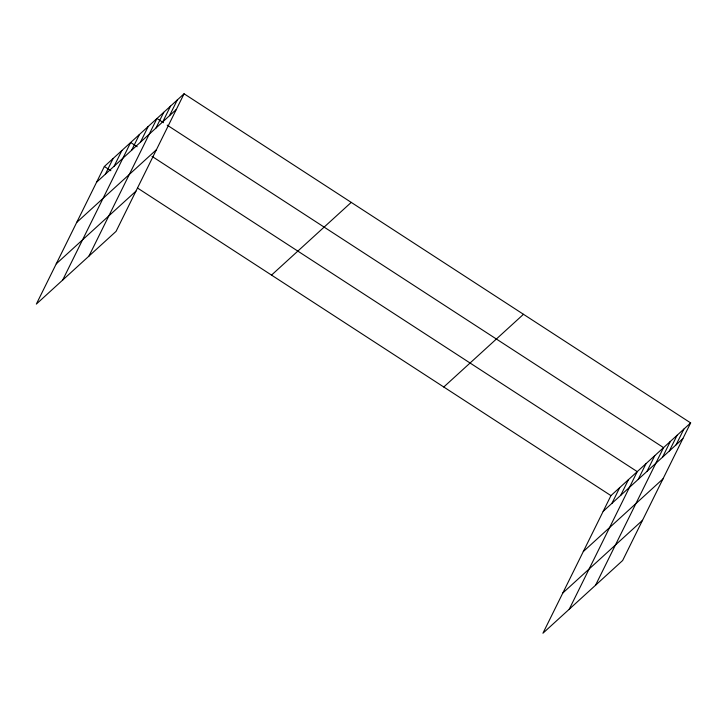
<?xml version="1.0" encoding="UTF-8"?>
<svg xmlns="http://www.w3.org/2000/svg" width="727" height="727" viewBox="0 0 727 727"><rect width="100%" height="100%" fill="white"/><g stroke="black" fill="none" stroke-linecap="round" stroke-linejoin="round"><path stroke-width="1.09" d="M184.067 93.774L104.361 166.483L36.35 304.086L116.056 231.377L184.067 93.774L690.65 422.914L622.639 560.517L542.933 633.226L610.944 495.623L690.65 422.914M105.36 174.207L113.13 158.486M114.121 166.21L121.891 150.489M62.658 280.095L130.66 142.492L137.167 146.718M131.66 150.207L139.43 134.495M140.429 142.21L148.199 126.489M88.958 256.095L156.968 118.492L163.466 122.718M155.969 128.034L163.739 112.312M162.748 121.854L170.518 106.133M169.527 115.675L177.297 99.953M611.934 503.348L619.704 487.626M620.704 495.351L628.473 479.629M569.232 609.235L637.243 471.632L152.025 156.369M638.242 479.347L646.012 463.635M647.012 471.35L654.782 455.629M595.54 585.235L663.551 447.632L167.183 125.135M662.551 457.174L670.321 441.453M669.331 450.994L677.101 435.273M676.101 444.815L683.871 429.094M96.591 182.204L176.297 109.495M76.708 222.426L156.423 149.717M56.224 263.865L135.94 191.156M271.525 275.097L351.241 202.388M443.77 387.009L523.476 314.3M603.174 511.345L682.88 438.635M583.29 551.566L663.006 478.857M562.807 593.005L642.523 520.296M104.361 166.483L110.858 170.709M137.794 188.211L610.944 495.623"/></g></svg>
